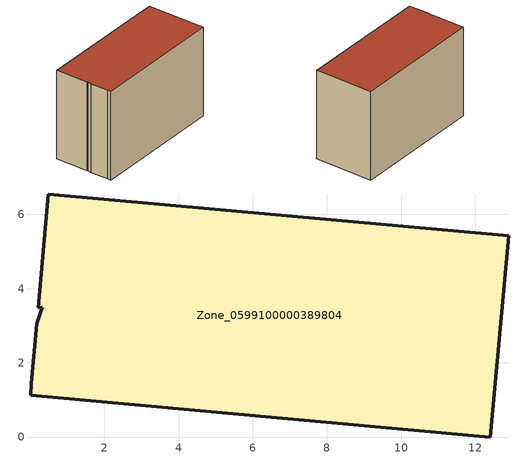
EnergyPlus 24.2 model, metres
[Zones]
Zone_0599100000389804
 floor ground (C_G): 0.02,1.12 0.03,1.43 0.17,3.05 0.33,3.5 0.21,3.48 0.49,6.55 12.9,5.42 12.4,0 z0
 wall outside (C_F): 12.4,0 12.9,5.42 0.49,6.55 0.21,3.48 0.33,3.5 0.17,3.05 0.03,1.43 0.02,1.12 12.4,0 z0:8.35
 roof outside (C_R): 0.03,1.43 0.02,1.12 12.4,0 12.9,5.42 0.49,6.55 0.21,3.48 0.33,3.5 0.17,3.05 z8.35
[BUILDING]
Pand.0599100000389804: North Axis=0; Terrain=City; Loads Convergence Tolerance Value=0.04; Temperature Convergence Tolerance Value=0.4; Solar Distribution=FullExterior; Maximum Number of Warmup Days=25; Minimum Number of Warmup Days=1
[Site:Location]
Rotterdam.The.Hague.AP_ZH_NLD Design_Conditions: Latitude=51.96; Longitude=4.45; Time Zone=1; Elevation=-4.5
[SITE:GROUNDTEMPERATURE:BUILDINGSURFACE]
18, 18, 18, 18, 18, 18, 18, 18, 18, 18, 18, 18
[MATERIAL] Thermal Absorptance=0.9; Solar Absorptance=0.7; Visible Absorptance=0.7
Name | Roughness | Thickness | Conductivity | Density | Specific Heat
G.TI.1992-2005 | MediumSmooth | 0.15 | 0.06 | 540 | 1210
F.TI.1992-2005 | Rough | 0.3 | 0.12 | 1920 | 840
R.TI.1992-2005 | MediumRough | 0.2 | 0.08 | 1500 | 1000
[CONSTRUCTION]
C_G: G.TI.1992-2005
C_F: F.TI.1992-2005
C_R: R.TI.1992-2005
[ZONE]
Zone_0599100000389804: Type=1; Multiplier=1; Ceiling Height=Autocalculate; Volume=Autocalculate; Floor Area=autocalculate; Part of Total Floor Area=Yes
[ZONEINFILTRATION:DESIGNFLOWRATE]
Infil_Zone_0599100000389804: Zone or ZoneList or Space or SpaceList=Zone_0599100000389804; Schedule=AlwaysOn; Design Flow Rate Calculation Method=Flow/Area; Flow Rate per Floor Area=0.0015; Constant Term Coefficient=1; Temperature Term Coefficient=0; Velocity Term Coefficient=0; Velocity Squared Term Coefficient=0
[HVACTEMPLATE:ZONE:IDEALLOADSAIRSYSTEM]
Zone_0599100000389804: Maximum Heating Supply Air Temperature=50; Minimum Cooling Supply Air Temperature=13; Maximum Heating Supply Air Humidity Ratio=0.0156; Minimum Cooling Supply Air Humidity Ratio=0.0077; Heating Limit=NoLimit; Cooling Limit=NoLimit; Dehumidification Control Type=ConstantSensibleHeatRatio; Cooling Sensible Heat Ratio=0.7; Dehumidification Setpoint=60; Humidification Control Type=None; Humidification Setpoint=30; Outdoor Air Method=None; Outdoor Air Flow Rate per Person=0.00944; Outdoor Air Flow Rate per Zone Floor Area=0; Outdoor Air Flow Rate per Zone=0; Demand Controlled Ventilation Type=None; Outdoor Air Economizer Type=NoEconomizer; Heat Recovery Type=None; Sensible Heat Recovery Effectiveness=0.7; Latent Heat Recovery Effectiveness=0.65
[ZONECONTROL:THERMOSTAT]
ThermostatControl_Zone_0599100000389804: Zone or ZoneList=Zone_0599100000389804; Control Type Schedule=DualSetpointControlType; Control 1=Thermostat_Zone_0599100000389804; Temperature Difference Between Cutout And Setpoint=0
[THERMOSTATSETPOINT:DUALSETPOINT]
Thermostat_Zone_0599100000389804: Heating Setpoint Temperature Schedule=HeatingSetpoint_Zone_0599100000389804; Cooling Setpoint Temperature Schedule=CoolingSetpoint_Zone_0599100000389804
[SCHEDULE:COMPACT]
HeatingSetpoint_Zone_0599100000389804: Through: 12/31, For: AllDays, Until: 24:00, 21
CoolingSetpoint_Zone_0599100000389804: Through: 12/31, For: AllDays, Until: 24:00, 24
DualSetpointControlType: Through: 12/31, For: AllDays, Until: 24:00, 4
AlwaysOn: Through: 12/31, For: AllDays, Until: 24:00, 1
